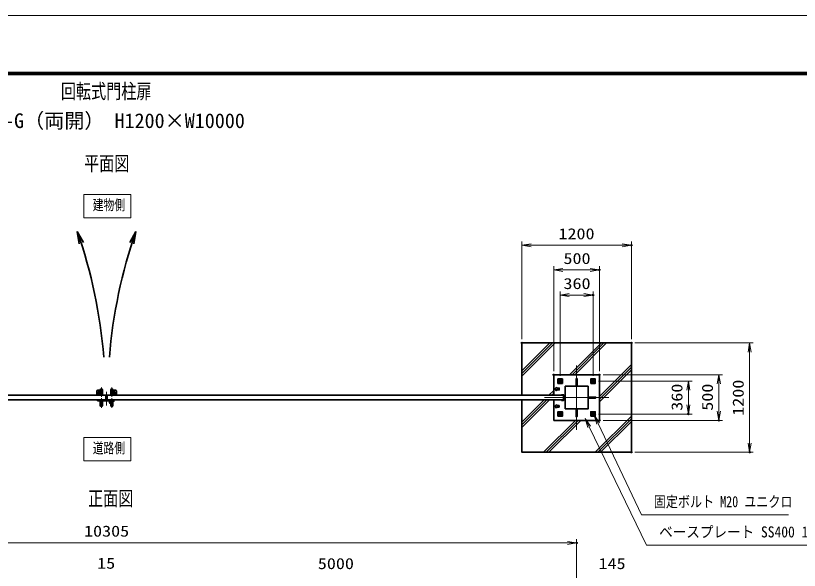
# Model space of a CAD drawing. Units: millimetres at full size. Extents: x -11880 to 11880, y -8400 to 8400.
# Drawn here: x -1146 to 7445, y 2317 to 8400 of the extents above; entities that cross this region are included whole.
import ezdxf
from ezdxf.enums import TextEntityAlignment as Align

# ---------------------------------------------------------------- set-up
doc = ezdxf.new("R2010")
doc.units = ezdxf.units.MM
doc.header["$LTSCALE"] = 30
doc.header["$PDMODE"] = 32
doc.header["$PDSIZE"] = 15
for name, pattern in [('DASHED', [7.5, 6, -1.5]), ('USER1', [9, 6, -0.75, 1.5, -0.75]), ('USER2', [18, 12, -1.5, 3, -1.5])]:
    doc.linetypes.add(name, pattern=pattern)
for name, color, linetype, lineweight in [('0-0_D-TTL', 7, 'Continuous', 18), ('0-1_外形線', 7, 'Continuous', 35), ('0-2_0', 7, 'Continuous', 18), ('0-3_寸法線', 4, 'Continuous', 18), ('0-5_細線', 2, 'Continuous', 35), ('0-6_隠れ線', 140, 'DASHED', 18), ('0-7_軸線', 200, 'USER2', 15), ('0-A_AM_0N', 7, 'Continuous', 50), ('0-B_AM_7N', 6, 'USER1', 18), ('1-2_AM_4N', 4, 'Continuous', 25), ('1-5_ハッチング', 253, 'Continuous', 13)]:
    doc.layers.add(name, color=color, linetype=linetype, lineweight=lineweight)
for name, color, linetype in [('0-4_Defpoints', 7, 'Continuous'), ('0-E_文字3', 254, 'Continuous'), ('1-4_文字', 254, 'Continuous')]:
    doc.layers.add(name, color=color, linetype=linetype)
doc.styles.add('ＭＳ ゴシック', font='')
doc.styles.get('ＭＳ ゴシック').set_extended_font_data('MS Gothic')

# ---------------------------------------------------------------- blocks, each defined once
blk = doc.blocks.new('A$C4093506B')
at = {"layer": '0-1_外形線'}
for p, q in [((-373.3, 0), (376.7, 0)), ((-373.3, -1755), (-373.3, 0)), ((376.7, -1755), (376.7, 0))]:
    blk.add_line(p, q, dxfattribs=at)
blk.add_arc((1.7, -1755), 375, 180, 0, dxfattribs=at)
at = {"layer": '0-7_軸線', "linetype": 'USER1'}
blk.add_line((1.7, 532.5), (1.7, -2662.5), dxfattribs=at)
blk = doc.blocks.new('A$C031A601E')
at = {"layer": '0-1_外形線'}
for p, q in [((-914.7, 739.2), (-914.7, -610.8)), ((-614.7, -910.8), (585.3, -910.8))]:
    blk.add_line(p, q, dxfattribs=at)
blk.add_lwpolyline([(885.3, -610.8), (885.3, 739.2), (-914.7, 739.2)], dxfattribs=at)
for centre, start, end in [((-614.7, -610.8), 180, 270), ((585.3, -610.8), 270, 0)]:
    blk.add_arc(centre, 300, start, end, dxfattribs=at)
at = {"layer": '0-5_細線'}
blk.add_circle((-14.7, -10.8), 525, dxfattribs=at)
at = {"layer": '0-6_隠れ線', "linetype": 'Continuous'}
blk.add_line((-914.7, 589.2), (885.3, 589.2), dxfattribs=at)
at = {"layer": '0-6_隠れ線'}
for radius in [420, 315, 285]:
    blk.add_circle((-14.7, -10.8), radius, dxfattribs=at)
at = {"layer": '0-7_軸線'}
for q in [(-14.7, 645.4), (-670.9, -10.8), (641.6, -10.8), (-14.7, -667.1)]:
    blk.add_line((-14.7, -10.8), q, dxfattribs=at)
blk = doc.blocks.new('ddgfdgggg')
at = {"layer": '0-1_外形線'}
for p, q in [((0, 720), (8880, 720)), ((0, 360), (8880, 360)), ((360, 0), (360, 360)), ((720, 0), (720, 360)), ((3480, 240), (3480, 360)), ((3540, 144), (3540, 240)), ((4620, 240), (4620, 144)), ((7080, 240), (7080, 360)), ((8280, 240), (7080, 240)), ((7140, 144), (7140, 240)), ((8220, 240), (8220, 144)), ((8280, 360), (8280, 240)), ((8880, 360), (8880, 720)), ((13680, 240), (13680, 720)), ((13680, 720), (19680, 720)), ((13680, 240), (19680, 240)), ((14340, 24), (14340, 120)), ((15180, -360), (15180, 240)), ((15420, 120), (15420, 24)), ((17940, 24), (17940, 120)), ((18180, -360), (18180, 240)), ((19020, 120), (19020, 24)), ((19680, 720), (19680, 240)), ((0, -720), (20459.5, -720)), ((623.5, -360), (20506.9, -360)), ((4320, -156), (3840, -156)), ((7920, -156), (7440, -156)), ((15120, -276), (14640, -276)), ((15000, -2400), (15000, -1320)), ((15240, -1080), (18120, -1080)), ((15960, -1080), (15960, -720)), ((15960, -1595), (17400, -1595)), ((17400, -1080), (17400, -720)), ((18720, -276), (18240, -276)), ((18360, -2400), (18360, -1320)), ((21386.8, -968.5), (20459.5, -720)), ((21480, -620.7), (20506.9, -360)), ((21386.8, -968.5), (21480, -620.7))]:
    blk.add_line(p, q, dxfattribs=at)
for points in [[(4680, 360), (4680, 240), (3480, 240)], [(15480, 240), (15480, 120), (14280, 120), (14280, 240)], [(19080, 240), (19080, 120), (17880, 120), (17880, 240)]]:
    blk.add_lwpolyline(points, dxfattribs=at)
for centre, radius, start, end in [((0, 0), 720, 90, 0), ((0, 0), 360, 90, 0), ((3840, 144), 300, 180, 270), ((4320, 144), 300, 270, 0.00002), ((7440, 144), 300, 180, 270), ((7920, 144), 300, 270, 0.00002), ((14640, 24), 300, 180, 270), ((15120, 24), 300, 270, 0.00002), ((18240, 24), 300, 180, 270), ((18720, 24), 300, 270, 0.00002), ((15240, -1320), 240, 90.00002, 180), ((16680, -2400), 1680, 180, 0), ((16680, -2400), 1080, 131.8103, 48.18971), ((18120, -1320), 240, 0.00002, 90.00002)]:
    blk.add_arc(centre, radius, start, end, dxfattribs=at)
at = {"layer": '0-6_隠れ線', "linetype": 'Continuous'}
for p, q in [((16080, 720), (16380, 420)), ((16380, 420), (16980, 420)), ((16380, -1080), (16380, 420)), ((16500, -1080), (16500, 420)), ((16860, -1080), (16860, 420)), ((17280, 720), (16980, 420)), ((16980, -1080), (16980, 420)), ((15960, -720), (15960, -360)), ((17400, -720), (17400, -360))]:
    blk.add_line(p, q, dxfattribs=at)
at = {"layer": '0-7_軸線'}
for q in [(0, 1526.2), (0, -1526.2), (1526.2, 0)]:
    blk.add_line((0, 0), q, dxfattribs=at)
blk = doc.blocks.new('_Open')
at = {"layer": '0-2_0', "color": 4}
blk.add_line((-30, 5), (0, 0), dxfattribs=at)
blk.add_lwpolyline([(-30, -5), (0, 0), (-30, 0)], dxfattribs=at)
blk = doc.blocks.new('S36')
at = {"layer": '0-3_寸法線'}
for points in [[(2523213, 87904485.3), (2474920.2, 87904485.3), (2460598.6, 87934498.9), (2459306.6, 87937206.5)], [(2461049.8, 87934714.3), (2459306.6, 87937206.5), (2460147.3, 87934283.6)]]:
    blk.add_lwpolyline(points, dxfattribs=at)
at = {"layer": '0-3_寸法線', "color": 254, "style": 'ＭＳ ゴシック', "width": 0.8}
blk.add_text('固定ボルト M20 ユニクロ', height=3637, dxfattribs=at).set_placement((2478929.2, 87905885.9), align=Align.BOTTOM_LEFT)
blk = doc.blocks.new('S37')
at = {"layer": '0-3_寸法線'}
for points in [[(2530456.2, 87894528.3), (2476489.8, 87894528.3), (2457706, 87933435.2), (2456401.7, 87936136.9)], [(2458156.3, 87933652.6), (2456401.7, 87936136.9), (2457255.7, 87933217.8)]]:
    blk.add_lwpolyline(points, dxfattribs=at)
at = {"layer": '0-3_寸法線', "color": 254, "style": 'ＭＳ ゴシック', "width": 0.9}
blk.add_text('ベースプレート SS400 19t', height=3637, dxfattribs=at).set_placement((2480689.8, 87895928.8), align=Align.BOTTOM_LEFT)
blk = doc.blocks.new('U55')
at = {"layer": '0-A_AM_0N'}
blk.add_lwpolyline([(2447694.1, 87948161.6), (2448144.1, 87947901.8), (2448594.1, 87948161.6), (2448594.1, 87948681.2), (2448144.1, 87948941), (2447694.1, 87948681.2)], close=True, dxfattribs=at)
for radius in [450, 259.4]:
    blk.add_circle((2448144.1, 87948421.4), radius, dxfattribs=at)
at = {"layer": '0-B_AM_7N'}
for p, q in [((2447572.5, 87948421.4), (2448715.6, 87948421.4)), ((2448144.1, 87948993), (2448144.1, 87947849.8))]:
    blk.add_line(p, q, dxfattribs=at)
at = {"layer": '1-2_AM_4N'}
blk.add_arc((2448144.1, 87948421.4), 300, 260, 170, dxfattribs=at)
blk = doc.blocks.new('U56')
at = {"layer": '0-A_AM_0N'}
blk.add_lwpolyline([(2458494.1, 87948161.6), (2458944.1, 87947901.8), (2459394.1, 87948161.6), (2459394.1, 87948681.2), (2458944.1, 87948941), (2458494.1, 87948681.2)], close=True, dxfattribs=at)
for radius in [450, 259.4]:
    blk.add_circle((2458944.1, 87948421.4), radius, dxfattribs=at)
at = {"layer": '0-B_AM_7N'}
for p, q in [((2458372.5, 87948421.4), (2459515.6, 87948421.4)), ((2458944.1, 87948993), (2458944.1, 87947849.8))]:
    blk.add_line(p, q, dxfattribs=at)
at = {"layer": '1-2_AM_4N'}
blk.add_arc((2458944.1, 87948421.4), 300, 260, 170, dxfattribs=at)
blk = doc.blocks.new('U57')
at = {"layer": '0-A_AM_0N'}
blk.add_lwpolyline([(2458494.1, 87937361.6), (2458944.1, 87937101.8), (2459394.1, 87937361.6), (2459394.1, 87937881.2), (2458944.1, 87938141), (2458494.1, 87937881.2)], close=True, dxfattribs=at)
for radius in [450, 259.4]:
    blk.add_circle((2458944.1, 87937621.4), radius, dxfattribs=at)
at = {"layer": '0-B_AM_7N'}
for p, q in [((2458944.1, 87938193), (2458944.1, 87937049.8)), ((2458372.5, 87937621.4), (2459515.6, 87937621.4))]:
    blk.add_line(p, q, dxfattribs=at)
at = {"layer": '1-2_AM_4N'}
blk.add_arc((2458944.1, 87937621.4), 300, 260, 170, dxfattribs=at)
blk = doc.blocks.new('U58')
at = {"layer": '0-A_AM_0N'}
blk.add_lwpolyline([(2447694.1, 87937361.6), (2448144.1, 87937101.8), (2448594.1, 87937361.6), (2448594.1, 87937881.2), (2448144.1, 87938141), (2447694.1, 87937881.2)], close=True, dxfattribs=at)
for radius in [450, 259.4]:
    blk.add_circle((2448144.1, 87937621.4), radius, dxfattribs=at)
at = {"layer": '0-B_AM_7N'}
for p, q in [((2448144.1, 87938193), (2448144.1, 87937049.8)), ((2447572.5, 87937621.4), (2448715.6, 87937621.4))]:
    blk.add_line(p, q, dxfattribs=at)
at = {"layer": '1-2_AM_4N'}
blk.add_arc((2448144.1, 87937621.4), 300, 260, 170, dxfattribs=at)

msp = doc.modelspace()

# ---------------------------------------------------------------- linework, layer by layer
at = {"layer": '0-0_D-TTL'}
for points in [[(-11880, -8400), (11880, -8400), (11880, 8400), (-11880, 8400)], [(-11116.29, 7779.43), (11116.29, 7779.43), (11116.29, -7777.71), (-11116.29, -7777.71)], [(-11109.21, 7772.36), (11109.21, 7772.36), (11109.21, -7770.64), (-11109.21, -7770.64)], [(-11102.14, 7765.29), (11102.14, 7765.29), (11102.14, -7763.57), (-11102.14, -7763.57)], [(-11095.07, 7758.21), (11095.07, 7758.21), (11095.07, -7756.5), (-11095.07, -7756.5)], [(-11088, 7751.14), (11088, 7751.14), (11088, -7749.43), (-11088, -7749.43)]]:
    msp.add_lwpolyline(points, close=True, dxfattribs=at)
at = {"layer": '0-1_外形線'}
for p, q in [((4403.04, 4236.26), (4403.04, 4811.26)), ((4753.04, 4461.26), (4753.04, 4236.26)), ((5253.04, 4461.26), (4753.04, 4461.26)), ((5253.04, 3961.26), (5253.04, 4461.26)), ((4838.04, 4242.26), (4858.04, 4242.26)), ((4858.04, 4186.26), (4858.04, 4236.26)), ((4864.04, 4236.26), (4864.04, 4186.26)), ((4864.04, 4223.76), (4878.04, 4223.76)), ((4753.04, 4186.26), (4753.04, 3961.26)), ((4878.04, 4198.76), (4864.04, 4198.76)), ((4753.04, 3961.26), (5253.04, 3961.26))]:
    msp.add_line(p, q, dxfattribs=at)
for points in [[(4403.04, 4811.26), (5603.04, 4811.26), (5603.04, 3611.26), (4403.04, 3611.26), (4403.04, 4186.26)], [(4858.04, 4236.26), (4838.04, 4236.26), (4838.04, 4242.26)], [(4858.04, 4180.26), (4838.04, 4180.26), (4838.04, 4186.26), (4858.04, 4186.26)]]:
    msp.add_lwpolyline(points, dxfattribs=at)
for points in [[(4798.04, 4366.26), (4848.04, 4366.26), (4848.04, 4416.26), (4798.04, 4416.26)], [(5158.04, 4366.26), (5208.04, 4366.26), (5208.04, 4416.26), (5158.04, 4416.26)], [(4878.04, 4086.26), (5128.04, 4086.26), (5128.04, 4336.26), (4878.04, 4336.26)], [(-156.96, 4236.26), (-5156.96, 4236.26), (-5156.96, 4186.26), (-156.96, 4186.26)], [(-141.96, 4236.26), (4858.04, 4236.26), (4858.04, 4186.26), (-141.96, 4186.26)], [(4798.04, 4006.26), (4848.04, 4006.26), (4848.04, 4056.26), (4798.04, 4056.26)], [(5158.04, 4006.26), (5208.04, 4006.26), (5208.04, 4056.26), (5158.04, 4056.26)]]:
    msp.add_lwpolyline(points, close=True, dxfattribs=at)
for centre in [(-226.96, 4261.26), (-71.96, 4261.26)]:
    msp.add_circle(centre, 12.5, dxfattribs=at)
for centre, start, end in [((4858.04, 4236.26), 0, 90), ((4858.04, 4186.26), 270, 0)]:
    msp.add_arc(centre, 6, start, end, dxfattribs=at)
at = {"layer": '0-3_寸法線'}
for p, q in [((4403.04, 4851.26), (4403.04, 5922.2)), ((4403.04, 5882.2), (5603.04, 5882.2)), ((5603.04, 4851.26), (5603.04, 5922.2)), ((4753.04, 4501.26), (4753.04, 5651.26)), ((4753.04, 5611.26), (5253.04, 5611.26)), ((5253.04, 4501.26), (5253.04, 5651.26)), ((4823.04, 4450.32), (4823.04, 5376.35)), ((4823.04, 5336.35), (5183.04, 5336.35)), ((5183.04, 4450.32), (5183.04, 5376.35)), ((5643.04, 4811.26), (6939.38, 4811.26)), ((6899.38, 4811.26), (6899.38, 3611.26)), ((5242.09, 4391.26), (6268.39, 4391.26)), ((5293.04, 4461.26), (6602.25, 4461.26)), ((6228.39, 4391.26), (6228.39, 4031.26)), ((6562.25, 4461.26), (6562.25, 3961.26)), ((5242.09, 4031.26), (6268.39, 4031.26)), ((5293.04, 3961.26), (6602.25, 3961.26)), ((5643.04, 3611.26), (6939.38, 3611.26)), ((-5301.96, 2617.2), (5003.04, 2617.2)), ((5003.04, 686.93), (5003.04, 2657.2))]:
    msp.add_line(p, q, dxfattribs=at)
for points in [[(-399.14, 6183.39), (116.12, 6183.39), (116.12, 6440.47), (-399.14, 6440.47)], [(-399.14, 3516.64), (116.12, 3516.64), (116.12, 3773.72), (-399.14, 3773.72)]]:
    msp.add_lwpolyline(points, close=True, dxfattribs=at)
at = {"layer": '0-4_Defpoints'}
for p in [(5603.04, 5882.2), (5253.04, 5611.26), (5183.04, 5336.35), (4403.04, 4811.26), (5603.04, 4811.26), (5603.04, 4811.26), (4753.04, 4461.26), (5253.04, 4461.26), (5253.04, 4461.26), (4823.04, 4410.32), (5183.04, 4410.32), (5202.09, 4391.26), (5202.09, 4031.26), (6228.39, 4031.26), (5253.04, 3961.26), (6562.25, 3961.26), (5603.04, 3611.26), (6899.38, 3611.26), (5003.04, 2617.2)]:
    msp.add_point(p, dxfattribs=at)
at = {"layer": '0-5_細線'}
for p, q in [((-470.78, 6032), (-449.75, 5897.32)), ((-470.78, 6032), (-403.08, 5910.82)), ((171.86, 6032), (104.16, 5910.82)), ((171.86, 6032), (150.82, 5897.32)), ((4997.04, 4419.16), (5009.04, 4419.16)), ((4864.04, 4227.76), (4868.04, 4223.76)), ((5210.94, 4217.26), (5210.94, 4205.26)), ((4783.04, 4136.26), (4763.04, 4116.26)), ((4783.04, 4136.26), (4783.04, 4126.26)), ((4783.04, 4126.26), (4813.04, 4126.26)), ((4813.04, 4126.26), (4813.04, 4106.26)), ((4868.04, 4198.76), (4864.04, 4194.76)), ((4763.04, 4116.26), (4783.04, 4096.26)), ((4813.04, 4106.26), (4783.04, 4106.26)), ((4783.04, 4096.26), (4783.04, 4106.26)), ((4997.04, 4003.36), (5009.04, 4003.36))]:
    msp.add_line(p, q, dxfattribs=at)
for points in [[(4997.04, 4419.16), (5009.04, 4419.16), (5009.04, 4336.26), (4997.04, 4336.26)], [(5128.04, 4205.26), (5210.94, 4205.26), (5210.94, 4217.26), (5128.04, 4217.26)], [(4997.04, 4086.26), (5009.04, 4086.26), (5009.04, 4003.36), (4997.04, 4003.36)]]:
    msp.add_lwpolyline(points, close=True, dxfattribs=at)
for points in [[(4783.04, 4326.26), (4763.04, 4306.26), (4783.04, 4286.26), (4783.04, 4296.26)], [(4783.04, 4326.26), (4783.04, 4316.26), (4813.04, 4316.26), (4813.04, 4296.26), (4783.04, 4296.26)]]:
    msp.add_lwpolyline(points, dxfattribs=at)
for centre, start, end in [((-5619.37, 4228.59), 4.47285, 19.30394), ((5320.45, 4228.59), 160.69606, 175.52715)]:
    msp.add_arc(centre, 5455.3, start, end, dxfattribs=at)
at = {"layer": '0-6_隠れ線'}
for centre in [(4823.04, 4391.26), (5183.04, 4391.26), (4823.04, 4031.26), (5183.04, 4031.26)]:
    msp.add_circle(centre, 20, dxfattribs=at)
at = {"layer": '0-7_軸線'}
for p, q in [((5003.04, 4211.26), (5003.04, 4564.82)), ((-226.96, 4261.26), (-240.71, 4261.26)), ((-226.96, 4261.26), (-226.96, 4275.01)), ((-226.96, 4261.26), (-226.96, 4247.51)), ((-226.96, 4261.26), (-213.21, 4261.26)), ((-149.46, 4274.85), (-149.46, 4123.9)), ((-149.46, 4274.85), (-149.46, 4123.9)), ((-71.96, 4261.26), (-85.71, 4261.26)), ((-71.96, 4261.26), (-71.96, 4275.01)), ((-71.96, 4261.26), (-58.21, 4261.26)), ((-71.96, 4261.26), (-71.96, 4247.51)), ((5003.04, 4211.26), (4649.49, 4211.26)), ((5003.04, 4211.26), (5356.59, 4211.26)), ((5003.04, 4211.26), (5003.04, 3857.71))]:
    msp.add_line(p, q, dxfattribs=at)
at = {"layer": '1-5_ハッチング'}
for p, q in [((4403.04, 4505.91), (4708.39, 4811.26)), ((4403.04, 4476.91), (4737.39, 4811.26)), ((4403.04, 4447.91), (4766.39, 4811.26)), ((4924.08, 4461.26), (5274.08, 4811.26)), ((4953.08, 4461.26), (5303.08, 4811.26)), ((4982.08, 4461.26), (5332.08, 4811.26)), ((5253.04, 4224.54), (5603.04, 4574.54)), ((5253.04, 4195.54), (5603.04, 4545.54)), ((5253.04, 4166.54), (5603.04, 4516.54)), ((4699.08, 4236.26), (4753.04, 4290.22)), ((4728.08, 4236.26), (4753.04, 4261.22)), ((4403.04, 3940.22), (4649.08, 4186.26)), ((4403.04, 3911.22), (4678.08, 4186.26)), ((4403.04, 3882.22), (4707.08, 4186.26)), ((4639.76, 3611.26), (4989.76, 3961.26)), ((4668.76, 3611.26), (5018.76, 3961.26)), ((4697.76, 3611.26), (5047.76, 3961.26)), ((5205.45, 3611.26), (5603.04, 4008.85)), ((5234.45, 3611.26), (5603.04, 3979.85)), ((5263.45, 3611.26), (5603.04, 3950.85))]:
    msp.add_line(p, q, dxfattribs=at)

# ---------------------------------------------------------------- block references
at = {"layer": '0-1_外形線', "yscale": 0.03333333, "rotation": 180}
for name, p, xscale in [('A$C4093506B', (-206.91, 4236.26), 0.03333333), ('A$C4093506B', (-92.02, 4236.26), -0.03333333), ('A$C031A601E', (-226.47, 4260.9), -0.03333333), ('A$C031A601E', (-72.45, 4260.9), 0.03333333)]:
    msp.add_blockref(name, p, dxfattribs=dict(at, xscale=xscale))
at = {"layer": '0-1_外形線'}
for name, p, xscale, yscale in [('ddgfdgggg', (-243.46, 4180.26), 0.008333333, 0.008333333), ('A$C4093506B', (-206.91, 4186.26), -0.03333333, 0.03333333), ('A$C4093506B', (-92.02, 4186.26), 0.03333333, 0.03333333)]:
    msp.add_blockref(name, p, dxfattribs=dict(at, xscale=xscale, yscale=yscale))
at = {"layer": '0-3_寸法線', "xscale": 3.333333, "yscale": 3.333333}
for p, rotation in [((4403.04, 5882.2), 180), ((4753.04, 5611.26), 180), ((4823.04, 5336.35), 180), ((6899.38, 4811.26), 90), ((6228.39, 4391.26), 90), ((6562.25, 4461.26), 90), ((6228.39, 4031.26), 270), ((6562.25, 3961.26), 270), ((6899.38, 3611.26), 270)]:
    msp.add_blockref('_Open', p, dxfattribs=dict(at, rotation=rotation))
at = {"layer": '0-3_寸法線'}
for name, p, xscale, yscale in [('_Open', (5603.04, 5882.2), 3.333333, 3.333333), ('_Open', (5253.04, 5611.26), 3.333333, 3.333333), ('_Open', (5183.04, 5336.35), 3.333333, 3.333333), ('S37', (-76781.76, -2927222.78), 0.03333333, 0.03333333), ('S36', (-76781.76, -2927222.78), 0.03333333, 0.03333333), ('_Open', (5003.04, 2617.2), 3.333333, 3.333333)]:
    msp.add_blockref(name, p, dxfattribs=dict(at, xscale=xscale, yscale=yscale))
at = {"layer": '0-A_AM_0N', "xscale": 0.03333333, "yscale": 0.03333333}
for name in ['U55', 'U56', 'U58', 'U57']:
    msp.add_blockref(name, (-76781.76, -2927222.78), dxfattribs=at)

# ---------------------------------------------------------------- texts
at = {"layer": '0-1_外形線', "style": 'ＭＳ ゴシック', "width": 0.75}
for s, p in [('建物側', (-301.55, 6232.11)), ('道路側', (-301.55, 3565.35))]:
    msp.add_text(s, height=115.5, dxfattribs=at).set_placement(p, align=Align.BOTTOM_LEFT)
at = {"layer": '0-3_寸法線', "color": 254, "style": 'ＭＳ ゴシック', "width": 1.2}
for s, p in [('1200', (4803.84, 5910.88)), ('500', (4859.04, 5639.95)), ('360', (4859.04, 5365.03)), ('10305', (-396.66, 2649.89)), ('15', (-252.66, 2297.87)), ('5000', (2166.04, 2293.87)), ('145', (5243.38, 2293.87))]:
    msp.add_text(s, height=121.2, dxfattribs=at).set_placement(p, align=Align.BOTTOM_LEFT)
for s, p in [('1200', (6870.69, 4012.06)), ('360', (6199.7, 4067.26)), ('500', (6533.56, 4067.26))]:
    msp.add_text(s, height=121.2, rotation=90, dxfattribs=at).set_placement(p, align=Align.BOTTOM_LEFT)
at = {"layer": '0-E_文字3', "style": 'ＭＳ ゴシック', "width": 0.75}
msp.add_text('回転式門柱扉', height=161.7, dxfattribs=at).set_placement((-650.58, 7441.94), align=Align.BOTTOM_LEFT)
at = {"layer": '0-E_文字3', "style": 'ＭＳ ゴシック'}
msp.add_text('SU-TKK-G（両開） H1200×W10000', height=161.6, dxfattribs=at).set_placement((-1933.82, 7118.97), align=Align.BOTTOM_LEFT)
at = {"layer": '1-4_文字', "style": 'ＭＳ ゴシック', "width": 0.75}
for s, p in [('平面図', (-396.2, 6649.94)), ('正面図', (-352.77, 2975.76))]:
    msp.add_text(s, height=161.7, dxfattribs=at).set_placement(p, align=Align.BOTTOM_LEFT)

doc.saveas('drawing.dxf')
